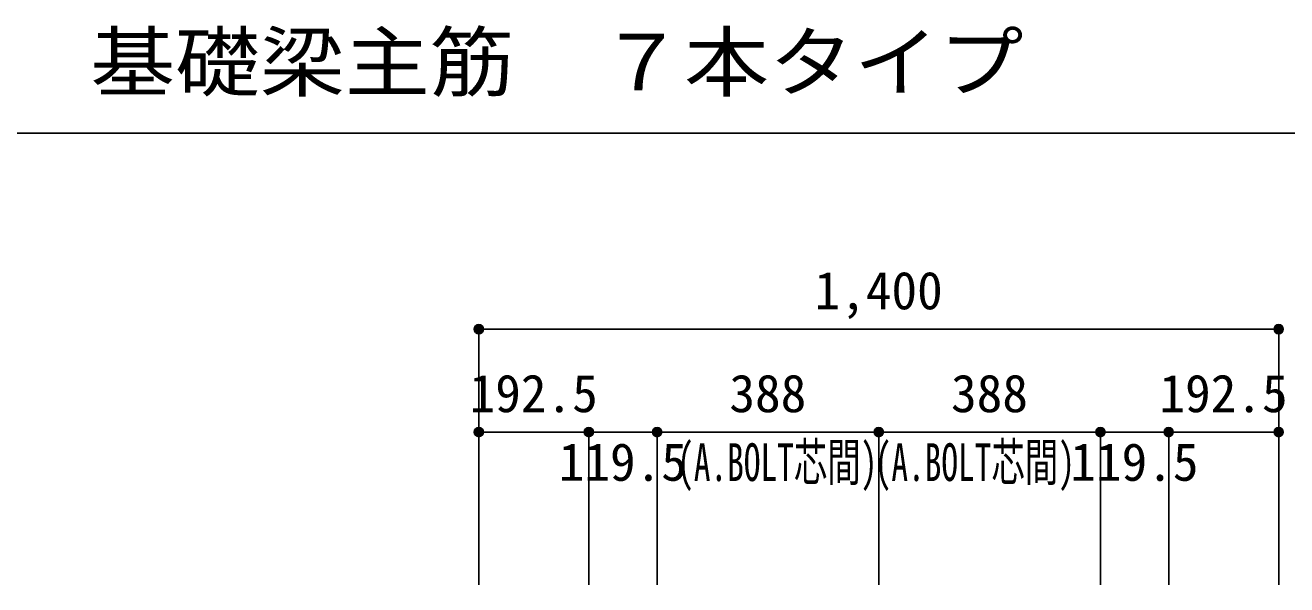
# Model space of a CAD drawing. Units: millimetres at full size, sheet at 1:30. Extents: x -5973 to 5954, y -4195 to 4201.
# Drawn here: x -942 to 1267, y -1012 to -33 of the extents above; entities that cross this region are included whole.
import ezdxf
from ezdxf.enums import TextEntityAlignment as Align

# ---------------------------------------------------------------- set-up
doc = ezdxf.new("R2010")
doc.units = ezdxf.units.MM
doc.header["$LTSCALE"] = 30
doc.header["$PDMODE"] = 32
doc.header["$PDSIZE"] = 15
for name, color, linetype in [('0-7_文字', 4, 'Continuous'), ('0-D_寸法', 4, 'Continuous'), ('6-7_文字', 7, 'Continuous'), ('F-0_枠', 6, 'Continuous')]:
    doc.layers.add(name, color=color, linetype=linetype)
doc.styles.add('ＭＳ ゴシック', font='')
doc.styles.get('ＭＳ ゴシック').set_extended_font_data('MS Gothic')

msp = doc.modelspace()

# ---------------------------------------------------------------- linework, layer by layer
at = {"layer": '0-D_寸法'}
for p, q in [((-147.56, -565.12), (-147.56, -745.12)), ((-147.56, -565.12), (-147.56, -745.12)), ((-147.56, -565.12), (1252.44, -565.12)), ((-147.56, -565.12), (1252.44, -565.12)), ((1252.44, -565.12), (1252.44, -1012.16)), ((-147.56, -745.12), (44.94, -745.12)), ((-147.56, -745.12), (-147.56, -1012.16)), ((44.94, -745.12), (44.94, -1012.16)), ((44.94, -745.12), (164.44, -745.12)), ((164.44, -745.12), (164.44, -1012.16)), ((940.44, -745.12), (552.44, -745.12)), ((552.44, -745.12), (552.44, -1012.16)), ((1059.94, -745.12), (940.44, -745.12)), ((940.44, -745.12), (940.44, -1012.16)), ((1252.44, -745.12), (1059.94, -745.12)), ((1059.94, -745.12), (1059.94, -1012.16)), ((1252.44, -745.12), (1252.44, -1012.16))]:
    msp.add_line(p, q, dxfattribs=at)
msp.add_lwpolyline([(164.44, -745.12), (552.44, -745.12), (552.44, -1012.16)], dxfattribs=at)
for centre, radius in [((-147.56, -565.12), 8), ((-147.56, -565.12), 7.2), ((-147.56, -565.12), 6.4), ((-147.56, -565.12), 5.6), ((-147.56, -565.12), 4.8), ((-147.56, -565.12), 4), ((-147.56, -565.12), 3.2), ((-147.56, -565.12), 2.4), ((-147.56, -565.12), 1.6), ((-147.56, -565.12), 0.8), ((1252.44, -565.12), 8), ((1252.44, -565.12), 7.2), ((1252.44, -565.12), 6.4), ((1252.44, -565.12), 5.6), ((1252.44, -565.12), 4.8), ((1252.44, -565.12), 4), ((1252.44, -565.12), 3.2), ((1252.44, -565.12), 2.4), ((1252.44, -565.12), 1.6), ((1252.44, -565.12), 0.8), ((-147.56, -745.12), 8), ((-147.56, -745.12), 7.2), ((-147.56, -745.12), 6.4), ((-147.56, -745.12), 5.6), ((-147.56, -745.12), 4.8), ((-147.56, -745.12), 4), ((-147.56, -745.12), 3.2), ((-147.56, -745.12), 2.4), ((-147.56, -745.12), 1.6), ((-147.56, -745.12), 0.8), ((44.94, -745.12), 8), ((44.94, -745.12), 7.2), ((44.94, -745.12), 6.4), ((44.94, -745.12), 5.6), ((44.94, -745.12), 4.8), ((44.94, -745.12), 4), ((44.94, -745.12), 3.2), ((44.94, -745.12), 2.4), ((44.94, -745.12), 1.6), ((44.94, -745.12), 0.8), ((164.44, -745.12), 8), ((164.44, -745.12), 7.2), ((164.44, -745.12), 6.4), ((164.44, -745.12), 5.6), ((164.44, -745.12), 4.8), ((164.44, -745.12), 4), ((164.44, -745.12), 3.2), ((164.44, -745.12), 2.4), ((164.44, -745.12), 1.6), ((164.44, -745.12), 0.8), ((552.44, -745.12), 8), ((552.44, -745.12), 8), ((552.44, -745.12), 7.2), ((552.44, -745.12), 7.2), ((552.44, -745.12), 6.4), ((552.44, -745.12), 6.4), ((552.44, -745.12), 5.6), ((552.44, -745.12), 5.6), ((552.44, -745.12), 4.8), ((552.44, -745.12), 4.8), ((552.44, -745.12), 4), ((552.44, -745.12), 4), ((552.44, -745.12), 3.2), ((552.44, -745.12), 3.2), ((552.44, -745.12), 2.4), ((552.44, -745.12), 2.4), ((552.44, -745.12), 1.6), ((552.44, -745.12), 1.6), ((552.44, -745.12), 0.8), ((552.44, -745.12), 0.8), ((940.44, -745.12), 8), ((940.44, -745.12), 7.2), ((940.44, -745.12), 6.4), ((940.44, -745.12), 5.6), ((940.44, -745.12), 4.8), ((940.44, -745.12), 4), ((940.44, -745.12), 3.2), ((940.44, -745.12), 2.4), ((940.44, -745.12), 1.6), ((940.44, -745.12), 0.8), ((1059.94, -745.12), 8), ((1059.94, -745.12), 7.2), ((1059.94, -745.12), 6.4), ((1059.94, -745.12), 5.6), ((1059.94, -745.12), 4.8), ((1059.94, -745.12), 4), ((1059.94, -745.12), 3.2), ((1059.94, -745.12), 2.4), ((1059.94, -745.12), 1.6), ((1059.94, -745.12), 0.8), ((1252.44, -745.12), 8), ((1252.44, -745.12), 7.2), ((1252.44, -745.12), 6.4), ((1252.44, -745.12), 5.6), ((1252.44, -745.12), 4.8), ((1252.44, -745.12), 4), ((1252.44, -745.12), 3.2), ((1252.44, -745.12), 2.4), ((1252.44, -745.12), 1.6), ((1252.44, -745.12), 0.8)]:
    msp.add_circle(centre, radius, dxfattribs=at)
at = {"layer": '0-D_寸法', "color": 7}
for p in [(-147.56, -565.12), (-147.56, -565.12), (1252.44, -565.12), (-147.56, -745.12), (-147.56, -745.12), (44.94, -745.12), (164.44, -745.12), (164.44, -745.12), (552.44, -745.12), (552.44, -745.12), (552.44, -745.12), (940.44, -745.12), (940.44, -745.12), (1059.94, -745.12), (1059.94, -745.12), (1252.44, -745.12), (1252.44, -745.12)]:
    msp.add_point(p, dxfattribs=at)
at = {"layer": 'F-0_枠', "color": 2}
msp.add_line((-5972.88, -222.05), (3723.6, -222.05), dxfattribs=at)

# ---------------------------------------------------------------- texts
at = {"layer": '0-7_文字', "style": 'ＭＳ ゴシック', "width": 0.65}
for p in [(199.53, -850.45), (545.35, -850.45)]:
    msp.add_text('(A.BOLT芯間)', height=65.98, dxfattribs=at).set_placement(p, align=Align.BOTTOM_LEFT)
at = {"layer": '0-D_寸法', "style": 'ＭＳ ゴシック'}
for s, p in [('1,400', (439.94, -550.12)), ('192.5', (-163.81, -730.12)), ('388', (290.94, -730.12)), ('388', (678.94, -730.12)), ('192.5', (1043.69, -730.12)), ('119.5', (-7.81, -850.12)), ('119.5', (887.69, -850.12))]:
    msp.add_text(s, height=65.98, dxfattribs=at).set_placement(p, align=Align.BOTTOM_LEFT)
at = {"layer": '6-7_文字', "color": 2, "style": 'ＭＳ ゴシック', "width": 1.1}
msp.add_text('\u3000\u3000基礎梁主筋\u3000７本タイプ', height=98.97, dxfattribs=at).set_placement((-1124.64, -177.05), align=Align.BOTTOM_LEFT)

doc.saveas('drawing.dxf')
